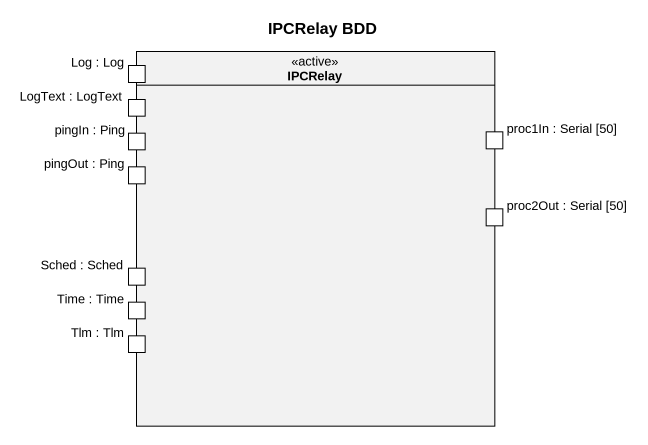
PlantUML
@startuml
title IPCRelay BDD
rectangle IPCRelay <<active>> {
  port "Log : Log" as Log_Log
  port "LogText : LogText" as LogText_LogText
  port "pingIn : Ping" as pingIn_Ping
  port "proc1In : Serial [50]" as proc1In_Serial_50
  port "pingOut : Ping" as pingOut_Ping
  port "proc2Out : Serial [50]" as proc2Out_Serial_50
  port "Sched : Sched" as Sched_Sched
  port "Time : Time" as Time_Time
  port "Tlm : Tlm" as Tlm_Tlm
}
@enduml
